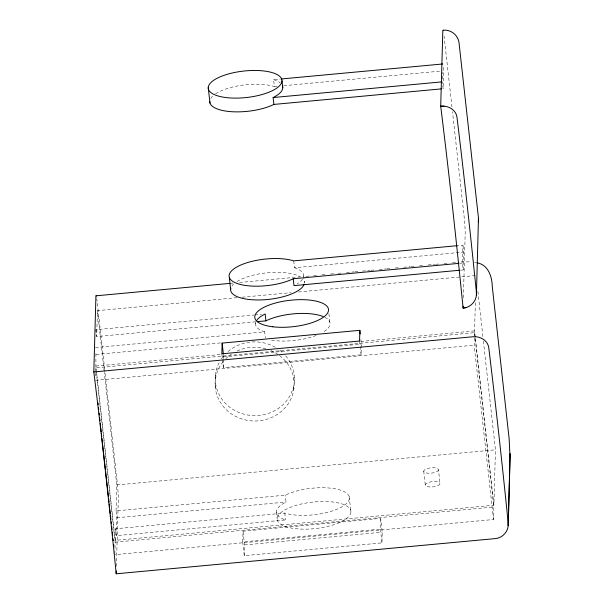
<?xml version="1.0" encoding="UTF-8"?>
<svg xmlns="http://www.w3.org/2000/svg" width="604" height="604" viewBox="0 0 604 604"><rect width="100%" height="100%" fill="white"/><g stroke="black" fill="none" stroke-linecap="round" stroke-linejoin="round"><path stroke-width="0.45" stroke-dasharray="3.02 2.27" d="M95.893 331.566L95.945 329.686L253.952 315.016M95.613 375.884L95.689 373.204M95.711 372.313L95.84 367.844L474.517 332.683L493.861 507.005L493.506 519.515L114.828 554.676M483.396 341.094L495.454 449.814L493.906 505.223L115.228 540.376L95.885 366.054L95.923 351.853M255.651 321.804L96.708 336.564L97.433 310.645L237.44 297.651M114.851 553.785L115.175 542.166L95.84 367.844M115.228 540.376L115.553 528.757L284.778 513.045A37.086 13.296 -6.3 0 0 337.84 508.84A37.086 13.296 -6.3 0 0 338.383 489.527A37.086 13.296 -6.3 0 0 285.277 495.174L116.051 510.886L116.814 517.764L116.315 535.642L285.541 519.931A37.086 13.296 -6.3 0 1 286.039 502.052L285.277 495.174M116.051 510.886L116.776 484.967L104.296 372.502M116.413 566.273L118.308 498.557A14.337 0.664 84.7 0 0 116.972 480.067L104.809 370.426M215.296 387.76L215.447 382.4M215.583 378.142L215.734 372.781M360.875 339.493L361.381 344.076L361.079 354.805L223.382 367.587L223.601 359.546M223.631 358.648L223.472 355.031M242.717 541.909L243.019 531.188L380.716 518.406L382.249 532.162L381.947 542.89L244.243 555.672L242.717 541.909L380.422 529.127L380.716 518.406M244.243 555.672L244.544 544.951L243.019 531.188M293.703 390.078L293.846 384.718M293.989 380.46L294.133 375.099M442.422 79.011L442.611 72.427M460.407 270.184L463.208 269.92L462.445 263.042L462.943 245.164L458.27 245.602M463.208 269.92L463.713 252.049L462.943 245.164M463.389 297.757L465.201 233.008A14.836 0.695 84.7 0 0 463.819 213.884L452.487 111.732M493.506 519.515L474.17 345.194L474.517 332.683M475.295 337.455L474.57 330.894L475.378 301.781M277.183 86.296L274.382 86.553L273.62 79.675L280.165 79.064M283.729 85.685L439.871 71.189M293.725 260.875L294.488 267.761L463.713 252.049M231.083 283.276L232.963 283.102M239.524 282.491L296.753 277.183M297.689 277.093L302.377 276.655M306.13 276.307L309.882 275.96M313.635 275.613L318.323 275.175M322.075 274.828L326.772 274.39M330.524 274.042L334.276 273.695M338.029 273.348L342.717 272.91M346.469 272.563L353.974 271.868M354.91 271.777L358.663 271.43M362.415 271.083L369.92 270.388M370.856 270.298L375.545 269.867M379.297 269.512L385.865 268.908M386.802 268.818L391.498 268.38M395.25 268.033L399.939 267.602M403.691 267.255L410.259 266.643M411.196 266.553L415.884 266.122M419.637 265.768L424.325 265.337M428.077 264.99L434.646 264.378M435.582 264.288L440.278 263.857M444.031 263.503L448.719 263.072M452.471 262.725L459.04 262.113M459.644 263.299L462.445 263.042M242.144 297.213L291 292.676M298.519 291.981L475.174 275.575M254.888 314.926L261.434 314.322M95.447 347.557L264.673 331.845L265.345 337.863M96.21 354.435L221.494 342.808M95.885 366.054L220.86 354.45M360.867 341.456L474.57 330.894M223.676 356.866L361.381 344.076M95.485 380.354L474.17 345.194M116.776 484.967L495.454 449.814M116.814 517.764L286.039 502.052M115.175 542.166L493.861 507.005M244.544 544.951L382.249 532.162M460.912 261.94L470.954 261.811M474.623 262.393L476.413 262.627M349.15 496.465L350.932 511.898A37.086 13.296 -6.3 0 1 295.281 528.643A37.086 13.296 -6.3 0 1 295.93 505.427A37.086 13.296 -6.3 0 1 350.932 511.898M477.885 291.422L482.981 337.349M451.966 107.044L444.484 39.562A14.836 0.695 84.7 0 0 444.083 36.187M475.401 338.399L493.906 505.223M443.223 67.406L443.608 70.842L443.109 88.72L442.347 81.834M438.489 469.806A7.414 2.658 -6.3 0 1 427.36 473.159A7.414 2.658 -6.3 0 1 427.489 468.515A7.414 2.658 -6.3 0 1 438.489 469.806L440.014 483.57A7.414 2.658 -6.3 0 1 428.885 486.922A7.414 2.658 -6.3 0 1 429.014 482.279A7.414 2.658 -6.3 0 1 440.014 483.57M423.736 471.18L425.261 484.944M359.554 341.041L360.059 345.631M360.165 346.545L361.079 354.805M380.422 529.127L381.947 542.89M303.631 275.824L304.393 282.702A37.086 13.296 -6.3 0 0 303.231 279.35M284.778 513.045L285.541 519.931M255.341 322.06L255.53 323.782M276.398 511.867L277.161 518.745M221.849 353.823L222.363 358.414M222.461 359.327L223.382 367.587M104.703 369.489L97.531 304.824A14.337 0.664 84.7 0 0 96.776 298.867M97.433 310.645L104.19 371.566M95.945 329.686L96.708 336.564M115.553 528.757L116.315 535.642M328.931 313.77L329.814 322.143M324.816 317.311A37.086 13.296 -6.3 0 1 322.657 332.427M316.141 335.484A37.086 13.296 -6.3 0 1 269.633 339.803M279.584 355.575A39.554 36.882 1.6 0 1 285.345 407.481A39.554 36.882 1.6 0 1 229.701 412.645A39.554 36.882 1.6 0 1 223.941 360.747M225.79 358.776A39.554 36.882 1.6 0 1 231.445 354.155M237.085 351A39.554 36.882 1.6 0 1 266.387 348.938M270.788 350.501A39.554 36.882 1.6 0 1 278.852 355.031M285.692 355.839A39.554 36.882 1.6 0 1 283.631 404.091A39.554 36.882 1.6 0 1 232.11 408.878A39.554 36.882 1.6 0 1 219.486 361.992M221.351 358.935A39.554 36.882 1.6 0 1 224.092 355.378M227.957 351.558A39.554 36.882 1.6 0 1 275.915 347.647M279.735 350.214A39.554 36.882 1.6 0 1 283.201 353.189M264.673 331.845A37.086 13.296 -6.3 0 1 255.847 322.128M273.62 79.675A37.086 13.296 -6.3 0 1 280.143 82.907M210.796 98.346A37.086 13.296 -6.3 0 1 212.54 96.24M215.636 93.794A37.086 13.296 -6.3 0 1 274.382 86.553M231.974 285.964A37.086 13.296 -6.3 0 1 233.574 284.159M237.04 281.532A37.086 13.296 -6.3 0 1 299.637 276.458M294.488 267.761A37.086 13.296 -6.3 0 1 302.944 278.316M302.453 279.154A37.086 13.296 -6.3 0 1 297.168 283.865"/><path stroke-width="0.91" d="M93.809 371.951L472.985 336.753C479.908 335.99 487.775 340.339 488.749 347.662A504.499 23.496 84.7 0 1 508.191 522.905L508.206 525.661L510.123 453.906L508.206 525.661C507.654 532.313 502.037 538.021 495.378 538.594L116.202 573.8A504.499 23.496 84.7 0 0 93.809 371.951L95.915 296.707A14.337 0.664 84.7 0 1 96.179 295.9M116.202 573.8L116.285 570.976M222.151 343.102L221.849 353.823L359.554 341.041L359.856 330.32L222.151 343.102L223.374 354.11M463.155 306.205L463.102 308.078C469.957 307.715 475.869 301.932 476.42 295.092L478.466 218.074L459.093 43.375C458.602 35.606 451.128 29.377 443.389 30.2M478.368 221.827L478.474 218.338M510.018 457.394L509.164 439.04L492.298 286.787C492.094 276.851 488.357 264.779 477.168 262.838M466.333 307.496L463.102 308.078A504.499 23.496 84.7 0 0 440.709 106.236L442.808 31.166A14.836 0.695 84.7 0 1 443.087 30.328M281.102 78.981L442.845 63.964M209.754 101.464A37.086 13.296 -6.3 0 0 233.129 111.785A37.086 13.296 -6.3 0 0 273.884 104.424L273.121 97.546L441.411 81.925M273.884 104.424L441.237 88.894M457.334 245.685L293.725 260.875A37.086 13.296 -6.3 0 0 240.656 265.088A37.086 13.296 -6.3 0 0 240.12 284.393A37.086 13.296 -6.3 0 0 293.219 278.754L458.708 263.389M95.998 295.817L230.147 283.367M459.47 270.267L293.989 285.632L293.219 278.754M257.523 321.63L265.934 320.852A37.086 13.296 -6.3 0 1 323.102 316.534M443.993 106.168L440.709 106.236C447.76 105.255 455.96 109.588 456.964 117.1A504.499 23.496 84.7 0 1 476.405 292.344L476.42 295.092M208.229 87.708L210.003 103.141M359.856 330.32L360.263 333.989M282 80.853A37.086 13.296 -6.3 0 1 226.349 97.599A37.086 13.296 -6.3 0 1 226.998 74.383A37.086 13.296 -6.3 0 1 282 80.853L282.763 87.739M265.934 320.852L265.171 313.974A37.086 13.296 -6.3 0 0 256.708 320.452M97.984 402.845L98.188 404.718M98.505 407.534L98.709 409.406M99.124 413.159L99.335 415.031M99.645 417.84L99.954 420.656M100.272 423.464L100.581 426.273M100.793 428.153L101.208 431.898M101.412 433.778L101.729 436.586M101.933 438.459L102.348 442.211M102.559 444.083L105.368 469.391M105.572 471.263L108.38 496.571M108.592 498.443L109.007 502.188M109.211 504.068L109.626 507.813M109.837 509.693L110.253 513.438M110.457 515.31L110.879 519.062M111.189 521.871L111.393 523.751M111.71 526.56L112.019 529.368M112.329 532.184L112.646 534.993M113.061 538.745L113.265 540.618M113.68 544.363L113.892 546.242M229.346 277.462L230.622 289.55M282.536 86.138A37.086 13.296 -6.3 0 1 273.121 97.546M304.152 284.122A37.086 13.296 -6.3 0 1 263.284 299.818A37.086 13.296 -6.3 0 1 230.864 288.138M272.887 326.794A37.086 13.296 -6.3 0 0 328.538 310.048A37.086 13.296 -6.3 0 0 273.536 303.578A37.086 13.296 -6.3 0 0 272.887 326.794"/></g></svg>
